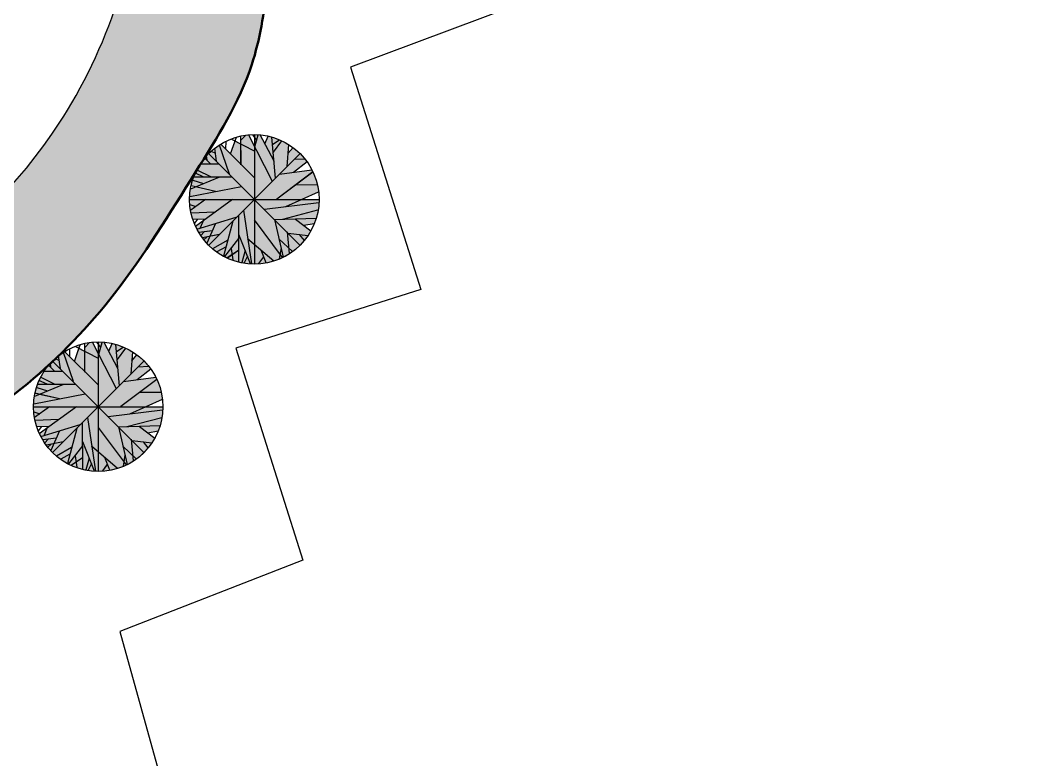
# Model space of a CAD drawing. Header units: inches. Extents: x 1352 to 5457, y 84 to 1168.
# Drawn here: x 2300.847 to 2303.482, y 184.612 to 186.539 of the extents above; entities that cross this region are included whole.
import ezdxf

# ---------------------------------------------------------------- set-up
doc = ezdxf.new("R2010")
doc.units = ezdxf.units.IN
doc.header["$MEASUREMENT"] = 0
doc.linetypes.add('ACAD_ISO10W100', pattern=[18, 12, -3, 0, -3])
for name, color, linetype, lineweight in [('boundary', 250, 'ACAD_ISO10W100', 50), ('CILL', 250, 'Continuous', 9), ('win', 250, 'Continuous', 30)]:
    doc.layers.add(name, color=color, linetype=linetype, lineweight=lineweight)

# ---------------------------------------------------------------- blocks, each defined once
blk = doc.blocks.new('Tree - deciduous plan')
for p, q in [((-22.0458, 42.0753), (-16.5881, 57.6486)), ((-12.5388, 54.9406), (-7.9613, 59.4546)), ((-12.3627, 32.1443), (-12.5388, 58.7776)), ((-5.3205, 59.6806), (16.5105, 16.7963)), ((2.426, 54.9406), (-1.4472, 59.9056)), ((0, 59.9996), (0, -60)), ((0.4894, 48.6208), (3.6584, 59.6806)), ((18.2711, 35.5298), (5.419, 59.6806)), ((9.8203, 51.5549), (12.8133, 58.5516)), ((19.6795, 19.5047), (16.3344, 57.6486)), ((-37.0107, 47.0408), (-35.25, 35.5298)), ((-32.6092, 50.4264), (-23.2782, 23.5674)), ((-31.2008, 51.1035), (-0.2149, 20.1818)), ((-26.4472, 46.5894), (-26.2712, 53.8116)), ((-21.1656, 55.8436), (-0.0388, 45.0094)), ((17.0387, 51.1035), (23.2006, 55.1666)), ((17.7429, 43.6552), (25.4894, 54.2636)), ((31.6513, 50.8778), (30.2429, 30.5643)), ((31.1232, 42.5267), (35.8767, 48.1693)), ((-45.8134, 38.2383), (-40.5318, 33.0471)), ((-43.8768, 36.4326), (-44.405, 40.2696)), ((42, 42), (-42, -42)), ((42, -42), (-42, 42)), ((-40.1797, 44.558), (-36.4825, 43.2038)), ((37.1091, 37.1098), (46.6161, 37.5612)), ((-49.8627, 32.8214), (-32.7853, 32.8214)), ((36.2288, 25.1474), (48.9049, 35.0784)), ((-32.2571, 20.6333), (-59.1937, 9.348)), ((-56.0247, 20.859), (-20.8134, 20.859)), ((-54.7923, 24.4702), (-47.75, 21.0847)), ((-53.2078, 27.4044), (-40.1797, 20.859)), ((54.3626, 25.3731), (20.9119, 0.3198)), ((23.3767, 23.3417), (53.3063, 27.4044)), ((-59.7219, 2.8025), (-12.0106, 12.0565)), ((-58.6656, 12.7336), (-35.9543, 7.5424)), ((-57.081, 17.9248), (-47.0458, 14.7649)), ((38.5175, 13.4107), (58.2359, 13.6364)), ((-54.6162, -24.7335), (-20.2853, 0.0941)), ((29.3626, -6.6771), (59.4682, 7.091)), ((-60, 0), (60, 0)), ((-59.7219, -4.8714), (-54.2641, -6.6771)), ((-45.2853, -0.1316), (-59.0177, -10.0627)), ((9.2922, -9.1598), (59.6443, -2.8401)), ((-58.4895, -12.3197), (-36.4825, -11.6426)), ((-57.081, -18.4138), (-45.2853, -17.9624)), ((-52.6797, -18.188), (-55.4966, -22.0251)), ((-53.2078, -27.442), (-16.7641, -16.6081)), ((-14.8275, -15.0282), (-14.6515, -57.6865)), ((-10.074, -10.0627), (-2.5036, -59.7178)), ((18.6232, -18.6394), (26.7218, -53.3981)), ((18.7992, -18.6394), (57.3556, -17.2853)), ((26.3697, -18.4138), (58.9401, -9.8369)), ((38.1654, -18.188), (52.426, -29.0219)), ((-47.2219, -19.3166), (-50.2148, -26.3135)), ((-35.9543, -22.4765), (-44.0529, -40.5329)), ((-19.9331, -20.2194), (-28.5599, -52.721)), ((-0.0388, -19.0909), (25.8415, -53.8495)), ((45.9119, -24.0564), (55.595, -22.2508)), ((-38.9472, -29.0219), (-51.4472, -30.6018)), ((-46.5177, -30.1504), (-49.5106, -33.536)), ((-32.4331, -32.4075), (-48.1021, -35.5674)), ((-43.7008, -34.6645), (-46.6937, -37.373)), ((-14.6515, -36.2445), (-27.6797, -52.9467)), ((-14.6515, -32.1818), (-3.912, -59.4922)), ((-6.2008, -36.2445), (17.919, -57.0094)), ((22.8485, -36.4702), (35.3485, -48.4326)), ((30.419, -30.1504), (32.3556, -50.0125)), ((31.4753, -31.279), (49.6091, -33.3103)), ((41.5105, -32.6332), (46.088, -38.0501)), ((-24.6867, -37.8244), (-38.7712, -45.7241)), ((-26.2712, -43.9185), (-34.7219, -48.6583)), ((-21.5177, -45.4984), (-19.9331, -56.1065)), ((5.9471, -46.6269), (10.5246, -58.5893)), ((24.7852, -44.8213), (23.0246, -54.978)), ((-14.6515, -47.3041), (-25.0388, -54.3009)), ((-8.4895, -47.5298), (-11.4825, -58.5893)), ((-6.3768, -52.721), (-9.3698, -58.815)), ((8.4119, -53.1724), (3.8344, -59.4922))]:
    blk.add_line(p, q)
blk.add_circle((0, 0), 60)

msp = doc.modelspace()

# ---------------------------------------------------------------- hatches: boundary and pattern name
at = {"layer": 'CILL'}
h = msp.add_hatch(color=256, dxfattribs=at)
h.set_gradient(color1=(91, 91, 91), color2=(156, 156, 156), one_color=1, tint=0.61)
edge = h.paths.add_edge_path()
edge.add_spline(control_points=[(2305.1939, 197.798), (2305.0877, 197.2439), (2304.9201, 196.3698), (2304.6913, 195.2202), (2304.3911, 194.4008), (2304.1198, 193.7345), (2303.8529, 193.3895), (2303.751, 193.2577)], knot_values=[0, 0, 0, 0, 1.693824, 2.671967, 3.506632, 4.312481, 4.810669, 4.810669, 4.810669, 4.810669], degree=3, periodic=0)
edge.add_spline(control_points=[(2303.751, 193.2577), (2303.4849, 192.9448), (2303.0354, 192.5778), (2302.504, 192.0948), (2302.1521, 191.7975), (2301.7762, 191.7069), (2301.44, 191.7608), (2301.1196, 191.6196), (2300.7335, 191.4758), (2300.5557, 191.1289), (2300.3285, 190.7889), (2300.4637, 190.258), (2300.7347, 189.4465), (2301.0435, 188.519), (2301.3283, 187.7359), (2301.4813, 187.2745), (2301.5303, 186.9489), (2301.4971, 186.6585), (2301.4564, 186.3838), (2301.2908, 186.1253), (2301.1148, 185.8346), (2300.8734, 185.5819), (2300.691, 185.4646), (2300.5963, 185.4109)], knot_values=[176.500273, 176.500273, 176.500273, 176.500273, 221.818396, 239.76272, 255.979104, 271.890042, 280.541749, 292.706956, 309.646053, 323.890257, 334.284199, 353.432754, 379.149869, 431.120027, 459.941118, 471.155389, 484.679205, 495.737285, 503.332224, 514.953976, 528.920487, 540.933976, 552.924704, 552.924704, 552.924704, 552.924704], degree=3, periodic=0)
edge.add_spline(control_points=[(2300.5963, 185.4109), (2300.4872, 185.3698), (2300.3296, 185.3103), (2300.0776, 185.0105), (2299.6443, 184.8756), (2299.2002, 184.7521), (2298.834, 184.7325), (2298.406, 184.835), (2297.915, 184.8871), (2297.5047, 185.1294), (2297.1299, 185.2356), (2296.8289, 185.5495), (2296.4977, 185.8846), (2295.6899, 186.5698), (2295.0444, 187.1749), (2294.5148, 187.6713)], knot_values=[0, 0, 0, 0, 0.34115, 0.492686, 1.155878, 1.62825, 1.889211, 2.242412, 2.945312, 3.340311, 3.658788, 4.092722, 4.607327, 5.083919, 7.262947, 7.262947, 7.262947, 7.262947], degree=3, periodic=0)
edge.add_line((2294.5148, 187.6713), (2294.5148, 188.2465))
edge.add_spline(control_points=[(2294.5148, 188.2465), (2295.3293, 187.6055), (2296.2794, 186.8579), (2297.1319, 185.6957), (2297.64, 185.4425), (2298.2627, 185.154), (2299, 185.2467), (2299.7936, 185.5007), (2300.5073, 185.7677), (2301.0347, 186.308), (2301.2187, 186.9324), (2301.0643, 187.6079), (2300.808, 188.3148), (2300.4204, 188.9945), (2300.2528, 189.8085), (2300.0527, 190.5003), (2300.0028, 191.1876), (2300.2421, 191.5911), (2300.4461, 191.9192), (2300.8111, 191.9942), (2301.1772, 192.0709), (2301.5248, 192.1984), (2301.9065, 192.3455), (2302.2498, 192.6158), (2302.6637, 193.0361), (2303.0422, 193.5134), (2303.3845, 193.9483), (2303.6249, 194.343), (2303.8709, 194.6171), (2304.0299, 194.9692), (2304.1196, 195.3217), (2304.2504, 196.2981), (2304.4134, 197.1258), (2304.5484, 197.8111)], knot_values=[0, 0, 0, 0, 3.09476, 3.609754, 4.261795, 4.763076, 5.646519, 6.377463, 7.294716, 7.882094, 8.583945, 9.136106, 9.930948, 10.842233, 11.458736, 12.402556, 13.038096, 13.415114, 13.802114, 14.130435, 14.476747, 14.938459, 15.234958, 15.699535, 16.231601, 17.0056, 17.524467, 17.890093, 18.390682, 18.61642, 19.041844, 19.476788, 21.571365, 21.571365, 21.571365, 21.571365], degree=3, periodic=0)
edge.add_line((2304.5484, 197.8111), (2304.8738, 199.4636))
edge.add_line((2304.8738, 199.4636), (2305.4931, 199.4636))
edge.add_line((2305.4931, 199.4636), (2305.1939, 197.798))
h = msp.add_hatch(color=256, dxfattribs=at)
h.set_gradient(color1=(132, 132, 132), color2=(59, 59, 59), one_color=1, tint=0.23, name='INVSPHERICAL')
edge = h.paths.add_edge_path()
edge.add_spline(control_points=[(2298.7748, 172.1481), (2299.1177, 172.054), (2299.7689, 171.8752), (2301.0604, 171.8436), (2302.3809, 171.1836), (2303.8261, 171.054), (2304.9865, 171.0686), (2306.1393, 170.925), (2307.4545, 170.6633), (2308.8174, 171.4361), (2309.8675, 172.5097), (2310.9474, 173.4661), (2311.7658, 174.2621), (2312.5039, 174.8446), (2313.1403, 175.2911), (2313.7643, 175.7411), (2314.3369, 175.9627), (2314.866, 176.1023), (2315.4498, 176.1633), (2316.0199, 176.0604), (2316.6668, 176.0142), (2317.2561, 175.9758), (2317.7973, 175.9988), (2318.4424, 176.1414), (2319.1368, 176.1867), (2319.9997, 176.5554), (2320.8363, 176.8143), (2321.7842, 177.2412), (2322.6136, 177.6853), (2323.4979, 178.1858), (2324.287, 178.7764), (2325.0636, 179.3782), (2325.8559, 179.8258), (2326.43, 180.3657), (2327.0613, 180.9121), (2327.5787, 181.5809), (2328.147, 182.3107), (2328.7281, 182.9731), (2329.4276, 183.4963), (2330.0711, 183.974), (2330.5236, 184.5723), (2330.9647, 185.1534), (2331.2016, 185.7514), (2331.4866, 186.3019), (2331.6688, 186.8227), (2331.8955, 187.2711), (2332.1622, 187.6114), (2332.4443, 187.7922), (2332.7047, 188.2002), (2333.0742, 188.1405), (2333.3375, 188.098)], knot_values=[0, 0, 0, 0, 1.063776, 2.020416, 3.830933, 5.377, 6.327777, 7.305886, 8.885266, 10.164537, 11.780417, 13.417536, 14.483073, 15.204084, 16.233958, 16.819058, 17.502334, 18.059629, 18.459397, 19.251459, 19.78235, 20.406361, 21.023284, 21.397395, 22.387487, 23.084069, 24.193255, 25.015781, 26.196553, 27.016503, 28.060248, 29.148736, 29.962946, 30.775486, 31.503139, 32.464353, 33.29957, 34.284247, 35.090844, 35.917442, 36.671443, 37.329314, 38.09718, 38.587242, 39.187997, 39.748607, 40.089757, 40.467556, 40.749297, 41.449273, 41.449273, 41.449273, 41.449273], degree=3, periodic=0)
edge.add_line((2333.3375, 188.098), (2333.3375, 190.9616))
edge.add_spline(control_points=[(2333.3375, 190.9616), (2333.1781, 190.9433), (2331.5717, 189.7334), (2331.1283, 189.1545), (2330.7182, 188.6671), (2330.3092, 188.151), (2329.7953, 187.5451), (2329.3013, 187.1068), (2329.0021, 186.8094), (2328.9222, 186.7306)], knot_values=[0, 0, 0, 0, 59.842, 81.806025, 101.890118, 126.530118, 155.614172, 188.511879, 200.488851, 200.488851, 200.488851, 200.488851], degree=3, periodic=0)
edge.add_line((2328.9222, 186.7306), (2328.5092, 186.4122))
edge.add_line((2328.5092, 186.4122), (2328.9115, 185.6584))
edge.add_spline(control_points=[(2328.9115, 185.6584), (2328.777, 185.5436), (2328.5515, 185.3512), (2328.1113, 185.0345), (2327.7576, 184.655), (2327.3374, 184.1889), (2326.991, 183.7718), (2326.7126, 183.3097), (2326.4866, 182.9203), (2326.204, 182.5059), (2325.864, 182.0928), (2325.478, 181.7216), (2325.1634, 181.3587), (2324.8381, 181.0647), (2324.5395, 180.8425), (2324.2896, 180.6144), (2324.0622, 180.392), (2323.8015, 180.1868), (2323.3611, 179.8597), (2322.6405, 179.4429), (2321.708, 178.9692), (2320.7498, 178.5451), (2319.9425, 178.0992), (2319.2508, 177.9419), (2318.7821, 177.82), (2318.3973, 177.9189), (2318.106, 177.9972), (2317.9141, 178.0549), (2317.8931, 178.0612)], knot_values=[0, 0, 0, 0, 0.530206, 0.889252, 1.623992, 2.077042, 2.774824, 3.244516, 3.693448, 4.125357, 4.747995, 5.294375, 5.730304, 6.187368, 6.606596, 6.845691, 7.201962, 7.560023, 7.839667, 8.847639, 10.050698, 10.975631, 11.996193, 12.789851, 13.108436, 13.42118, 13.955997, 14.021954, 14.021954, 14.021954, 14.021954], degree=3, periodic=0)
edge.add_line((2317.8931, 178.0612), (2316.561, 177.7275))
edge.add_line((2316.561, 177.7275), (2314.4955, 177.1737))
edge.add_line((2314.4955, 177.1737), (2313.4244, 176.9198))
edge.add_line((2313.4244, 176.9198), (2312.8707, 176.7112))
edge.add_line((2312.8707, 176.7112), (2311.7634, 176.2396))
edge.add_spline(control_points=[(2311.7634, 176.2396), (2311.5879, 176.037), (2311.1304, 175.5086), (2310.6202, 175.0303), (2310.3057, 174.7355)], knot_values=[0, 0, 0, 0, 0.803708, 2.095741, 2.095741, 2.095741, 2.095741], degree=3, periodic=0)
edge.add_spline(control_points=[(2310.3057, 174.7355), (2310.1998, 174.6016), (2309.8454, 174.3437), (2309.5532, 173.9496), (2309.2961, 173.6667), (2309.089, 173.5173), (2308.8128, 173.5081), (2308.4916, 173.5822), (2308.1321, 173.582), (2307.998, 173.768), (2307.9475, 173.8381)], knot_values=[0, 0, 0, 0, 0.524837, 1.215773, 1.495582, 1.668734, 1.966117, 2.275986, 2.687194, 2.935724, 2.935724, 2.935724, 2.935724], degree=3, periodic=0)
edge.add_spline(control_points=[(2307.9475, 173.8381), (2307.5211, 174.0532), (2306.5062, 174.5651), (2305.2877, 175.4094), (2304.5633, 176.0913), (2304.3188, 176.3213)], knot_values=[0, 0, 0, 0, 1.432485, 3.409316, 4.415924, 4.415924, 4.415924, 4.415924], degree=3, periodic=0)
edge.add_line((2304.3188, 176.3213), (2303.8151, 175.1799))
edge.add_spline(control_points=[(2303.8151, 175.1799), (2303.8541, 175.1627), (2304.2867, 174.9715), (2305.1227, 174.4528), (2306.1739, 173.453), (2307.0365, 173.0632), (2308.1976, 172.4911), (2306.4415, 172.4417), (2305.6974, 172.5004), (2304.3521, 172.4328), (2303.1866, 172.7154), (2302.2479, 172.9372), (2301.8999, 173.0194)], knot_values=[0, 0, 0, 0, 0.127994, 1.418325, 2.965604, 4.244088, 4.750853, 5.796578, 7.102422, 7.83474, 9.653898, 10.725492, 10.725492, 10.725492, 10.725492], degree=3, periodic=0)
edge.add_line((2301.8999, 173.0194), (2301.799, 172.4861))
edge.add_line((2301.799, 172.4861), (2300.9482, 172.6375))
edge.add_line((2300.9482, 172.6375), (2301.173, 173.6707))
edge.add_line((2301.173, 173.6707), (2300.9513, 173.715))
edge.add_line((2300.9513, 173.715), (2300.3839, 173.901))
edge.add_line((2300.3839, 173.901), (2299.6124, 174.282))
edge.add_line((2299.6124, 174.282), (2299.4188, 174.4036))
edge.add_line((2299.4188, 174.4036), (2298.7748, 172.1481))
h.paths.add_polyline_path([(2312.5882, 175.6714), (2314.6443, 176.4141), (2314.5125, 176.7791), (2312.4564, 176.0364)], flags=24)
h.paths.add_polyline_path([(2329.1975, 186.2058), (2329.8738, 186.8303), (2329.6194, 187.1058), (2328.9431, 186.4813)], flags=24)
h.paths.add_polyline_path([(2328.4563, 183.7655), (2330.6331, 185.7756), (2330.3698, 186.0607), (2328.193, 184.0506)], flags=24)
h.paths.add_polyline_path([(2304.66, 175.1691), (2307.8277, 173.0412), (2308.0441, 173.3633), (2304.8764, 175.4912)], flags=24)
h = msp.add_hatch(color=256, dxfattribs=at)
h.set_gradient(color1=(0, 204, 51), color2=(46, 255, 98), one_color=1, tint=0.59, name='INVSPHERICAL')
h.paths.add_polyline_path([(2301.5945, 186.171, 0.013628), (2301.5889, 186.1783), (2301.5617, 186.177), (2301.523, 186.1383), (2301.559, 186.1431)])
h.paths.add_polyline_path([(2301.6075, 186.1497), (2301.523, 186.1383), (2301.4574, 186.0726), (2301.581, 186.0726), (2301.6249, 186.0927, 0.08904)])
h.paths.add_polyline_path([(2301.5464, 186.216, 0.070169), (2301.5033, 186.235), (2301.5127, 186.1279), (2301.5617, 186.177), (2301.5889, 186.1783, 0.063606), (2301.5582, 186.208), (2301.5447, 186.1921)])
h.paths.add_polyline_path([(2301.5088, 186.1725), (2301.4725, 186.2407, 0.02244), (2301.4574, 186.2414), (2301.4574, 186.0726), (2301.5127, 186.1279)])
h.paths.add_polyline_path([(2301.5033, 186.235, 0.014988), (2301.4935, 186.2375), (2301.4849, 186.2174), (2301.5088, 186.1725)], flags=17)
h.paths.add_polyline_path([(2301.4423, 186.2407, 0.01083), (2301.435, 186.2399), (2301.4222, 186.2272), (2301.4222, 186.2172), (2301.4574, 186.1992), (2301.4574, 186.2111)])
h.paths.add_polyline_path([(2301.4222, 186.2172), (2301.4072, 186.2249), (2301.3953, 186.1907), (2301.4226, 186.1635)])
h.paths.add_polyline_path([(2301.4574, 186.1992), (2301.4222, 186.2172), (2301.4226, 186.1635), (2301.3694, 186.2166, 0.029164), (2301.3532, 186.2054), (2301.3549, 186.1941), (2301.3444, 186.198, 0.090602), (2301.3073, 186.1499), (2301.3444, 186.1313), (2301.3987, 186.1313), (2301.4574, 186.0726)])
h.paths.add_polyline_path([(2301.3987, 186.1313), (2301.3444, 186.1313), (2301.3073, 186.1499, 0.065557), (2301.2925, 186.1084), (2301.3061, 186.1053), (2301.2907, 186.0988, 0.03899), (2301.2886, 186.0726), (2301.4574, 186.0726)])
h.paths.add_polyline_path([(2301.3999, 186.0726), (2301.2886, 186.0726, 0.020209), (2301.2892, 186.059), (2301.3046, 186.0539), (2301.291, 186.0441, 0.035514), (2301.2968, 186.0208), (2301.3301, 186.0221)], flags=16)
h.paths.add_polyline_path([(2301.4574, 186.0726), (2301.3999, 186.0726), (2301.3036, 186.003, 0.027559), (2301.3122, 185.9865), (2301.348, 185.991), (2301.3415, 185.9765), (2301.3662, 185.9815)], flags=17)
h.paths.add_polyline_path([(2301.4574, 186.0726), (2301.429, 186.0443), (2301.4403, 185.9704), (2301.4574, 185.9557)])
h.paths.add_polyline_path([(2301.4574, 185.9557), (2301.4403, 185.9704), (2301.429, 186.0443), (2301.3662, 185.9815), (2301.3415, 185.9765), (2301.3333, 185.9582, 0.030609), (2301.3482, 185.944), (2301.3882, 185.9664), (2301.377, 185.9242, 0.124716), (2301.4574, 185.9039)], flags=17)
h.paths.add_polyline_path([(2301.4574, 186.0188), (2301.4574, 185.9039, 0.158969), (2301.5569, 185.9363), (2301.5214, 185.9703), (2301.527, 185.9461), (2301.5241, 185.9292)], flags=17)
h.paths.add_polyline_path([(2301.5097, 186.0203), (2301.4574, 186.0726), (2301.4574, 186.0188), (2301.5241, 185.9292), (2301.527, 185.9461)])
h.paths.add_polyline_path([(2301.6261, 186.0726), (2301.581, 186.0726), (2301.5403, 186.054), (2301.4832, 186.0468), (2301.5098, 186.0202), (2301.619, 186.024, 0.073172)])
h.paths.add_polyline_path([(2301.5864, 186.005), (2301.6141, 186.0101, 0.021827), (2301.619, 186.024), (2301.5098, 186.0202), (2301.543, 185.987), (2301.547, 185.9458), (2301.5569, 185.9363, 0.109035), (2301.605, 185.9909)])
h.paths.add_polyline_path([(2301.4574, 185.9039, 0.158969), (2301.5569, 185.9363), (2301.547, 185.9458), (2301.543, 185.987), (2301.5097, 186.0203), (2301.527, 185.9461), (2301.5241, 185.9292), (2301.4574, 186.0188)])
h.paths.add_polyline_path([(2301.429, 186.0443), (2301.4574, 186.0726), (2301.3999, 186.0726), (2301.3036, 186.003, 0.294446), (2301.4574, 185.9039), (2301.4574, 185.9557), (2301.4403, 185.9704)])
h.paths.add_polyline_path([(2301.3999, 186.0726), (2301.2886, 186.0726, 0.078145), (2301.2968, 186.0208), (2301.3301, 186.0221)])
h = msp.add_hatch(color=256, dxfattribs=at)
h.set_gradient(color1=(0, 204, 51), color2=(46, 255, 98), one_color=1, tint=0.59, name='INVSPHERICAL')
h.paths.add_polyline_path([(2301.4574, 186.0726), (2301.3999, 186.0726), (2301.3036, 186.003, 0.027559), (2301.3122, 185.9865), (2301.348, 185.991), (2301.3415, 185.9765), (2301.3662, 185.9815)])
h.paths.add_polyline_path([(2301.3999, 186.0726), (2301.2886, 186.0726, 0.020209), (2301.2892, 186.059), (2301.3046, 186.0539), (2301.291, 186.0441, 0.035514), (2301.2968, 186.0208), (2301.3301, 186.0221)])
h = msp.add_hatch(color=256, dxfattribs=at)
h.set_gradient(color1=(0, 204, 51), color2=(46, 255, 98), one_color=1, tint=0.59, name='INVSPHERICAL')
h.paths.add_polyline_path([(2301.581, 186.0726), (2301.4574, 186.0726), (2301.4832, 186.0468), (2301.5403, 186.054)])
h.paths.add_polyline_path([(2301.4574, 186.0188), (2301.4574, 185.9039, 0.158969), (2301.5569, 185.9363), (2301.5214, 185.9703), (2301.527, 185.9461), (2301.5241, 185.9292)], flags=17)
h.paths.add_polyline_path([(2301.543, 185.987), (2301.5097, 186.0203), (2301.527, 185.9461), (2301.5241, 185.9292), (2301.4574, 186.0188), (2301.4574, 185.9039, 0.158969), (2301.5569, 185.9363), (2301.547, 185.9458)])
h = msp.add_hatch(color=256, dxfattribs=at)
h.set_gradient(color1=(0, 204, 51), color2=(46, 255, 98), one_color=1, tint=0.59, name='INVSPHERICAL')
h.paths.add_polyline_path([(2301.429, 186.0443), (2301.3662, 185.9815), (2301.3415, 185.9765), (2301.3333, 185.9582, 0.030609), (2301.3482, 185.944), (2301.3882, 185.9664), (2301.377, 185.9242, 0.124716), (2301.4574, 185.9039), (2301.4574, 185.9557), (2301.4403, 185.9704)])
h = msp.add_hatch(color=256, dxfattribs=at)
h.set_gradient(color1=(0, 204, 51), color2=(46, 255, 98), one_color=1, tint=0.59, name='INVSPHERICAL')
h.paths.add_polyline_path([(2301.4574, 186.0188), (2301.4574, 185.9039, 0.158969), (2301.5569, 185.9363), (2301.547, 185.9458), (2301.543, 185.987), (2301.5097, 186.0203), (2301.527, 185.9461), (2301.5241, 185.9292)])
h = msp.add_hatch(color=256, dxfattribs=at)
h.set_gradient(color1=(0, 204, 51), color2=(46, 255, 98), one_color=1, tint=0.59, name='INVSPHERICAL')
h.paths.add_polyline_path([(2301.1875, 185.6306, 0.013628), (2301.182, 185.6379), (2301.1548, 185.6367), (2301.116, 185.5979), (2301.152, 185.6028)])
h.paths.add_polyline_path([(2301.2005, 185.6094), (2301.116, 185.5979), (2301.0504, 185.5323), (2301.174, 185.5323), (2301.2179, 185.5524, 0.08904)])
h.paths.add_polyline_path([(2301.1394, 185.6756, 0.070169), (2301.0963, 185.6947), (2301.1057, 185.5876), (2301.1548, 185.6367), (2301.182, 185.6379, 0.063606), (2301.1512, 185.6676), (2301.1378, 185.6517)])
h.paths.add_polyline_path([(2301.1018, 185.6322), (2301.0655, 185.7004, 0.02244), (2301.0504, 185.701), (2301.0504, 185.5323), (2301.1057, 185.5876)])
h.paths.add_polyline_path([(2301.0963, 185.6947, 0.014988), (2301.0865, 185.6971), (2301.0779, 185.6771), (2301.1018, 185.6322)], flags=17)
h.paths.add_polyline_path([(2301.0353, 185.7004, 0.01083), (2301.028, 185.6996), (2301.0152, 185.6869), (2301.0153, 185.6768), (2301.0504, 185.6588), (2301.0504, 185.6707)])
h.paths.add_polyline_path([(2301.0153, 185.6768), (2301.0003, 185.6845), (2300.9883, 185.6504), (2301.0156, 185.6231)])
h.paths.add_polyline_path([(2301.0504, 185.6588), (2301.0153, 185.6768), (2301.0156, 185.6231), (2300.9624, 185.6763, 0.029164), (2300.9462, 185.6651), (2300.948, 185.6537), (2300.9374, 185.6576, 0.090602), (2300.9004, 185.6095), (2300.9374, 185.591), (2300.9917, 185.591), (2301.0504, 185.5323)])
h.paths.add_polyline_path([(2300.9917, 185.591), (2300.9374, 185.591), (2300.9004, 185.6095, 0.065557), (2300.8855, 185.5681), (2300.8991, 185.565), (2300.8837, 185.5585, 0.03899), (2300.8816, 185.5323), (2301.0504, 185.5323)])
h.paths.add_polyline_path([(2300.993, 185.5323), (2300.8816, 185.5323, 0.020209), (2300.8822, 185.5187), (2300.8976, 185.5136), (2300.8841, 185.5037, 0.035514), (2300.8898, 185.4805), (2300.9231, 185.4818)], flags=16)
h.paths.add_polyline_path([(2301.0504, 185.5323), (2300.993, 185.5323), (2300.8967, 185.4626, 0.027559), (2300.9053, 185.4462), (2300.941, 185.4507), (2300.9345, 185.4362), (2300.9593, 185.4412)], flags=17)
h.paths.add_polyline_path([(2301.0504, 185.5323), (2301.0221, 185.504), (2301.0333, 185.43), (2301.0504, 185.4153)])
h.paths.add_polyline_path([(2301.0504, 185.4153), (2301.0333, 185.43), (2301.0221, 185.504), (2300.9593, 185.4412), (2300.9345, 185.4362), (2300.9263, 185.4179, 0.030609), (2300.9412, 185.4036), (2300.9812, 185.4261), (2300.97, 185.3839, 0.124716), (2301.0504, 185.3635)], flags=17)
h.paths.add_polyline_path([(2301.0504, 185.4784), (2301.0504, 185.3635, 0.158969), (2301.1499, 185.396), (2301.1144, 185.43), (2301.12, 185.4058), (2301.1171, 185.3889)], flags=17)
h.paths.add_polyline_path([(2301.1028, 185.4799), (2301.0504, 185.5323), (2301.0504, 185.4784), (2301.1171, 185.3889), (2301.12, 185.4058)])
h.paths.add_polyline_path([(2301.2191, 185.5323), (2301.174, 185.5323), (2301.1333, 185.5136), (2301.0762, 185.5065), (2301.1028, 185.4798), (2301.212, 185.4837, 0.073172)])
h.paths.add_polyline_path([(2301.1795, 185.4646), (2301.2071, 185.4698, 0.021827), (2301.212, 185.4837), (2301.1028, 185.4798), (2301.136, 185.4467), (2301.14, 185.4054), (2301.1499, 185.396, 0.109035), (2301.198, 185.4505)])
h.paths.add_polyline_path([(2301.0504, 185.3635, 0.158969), (2301.1499, 185.396), (2301.14, 185.4054), (2301.136, 185.4467), (2301.1028, 185.4799), (2301.12, 185.4058), (2301.1171, 185.3889), (2301.0504, 185.4784)])
h.paths.add_polyline_path([(2301.0221, 185.504), (2301.0504, 185.5323), (2300.993, 185.5323), (2300.8967, 185.4626, 0.294446), (2301.0504, 185.3635), (2301.0504, 185.4153), (2301.0333, 185.43)])
h.paths.add_polyline_path([(2300.993, 185.5323), (2300.8816, 185.5323, 0.078145), (2300.8898, 185.4805), (2300.9231, 185.4818)])
h = msp.add_hatch(color=256, dxfattribs=at)
h.set_gradient(color1=(0, 204, 51), color2=(46, 255, 98), one_color=1, tint=0.59, name='INVSPHERICAL')
h.paths.add_polyline_path([(2301.0504, 185.5323), (2300.993, 185.5323), (2300.8967, 185.4626, 0.027559), (2300.9053, 185.4462), (2300.941, 185.4507), (2300.9345, 185.4362), (2300.9593, 185.4412)])
h.paths.add_polyline_path([(2300.993, 185.5323), (2300.8816, 185.5323, 0.020209), (2300.8822, 185.5187), (2300.8976, 185.5136), (2300.8841, 185.5037, 0.035514), (2300.8898, 185.4805), (2300.9231, 185.4818)])
h = msp.add_hatch(color=256, dxfattribs=at)
h.set_gradient(color1=(0, 204, 51), color2=(46, 255, 98), one_color=1, tint=0.59, name='INVSPHERICAL')
h.paths.add_polyline_path([(2301.174, 185.5323), (2301.0504, 185.5323), (2301.0762, 185.5065), (2301.1333, 185.5136)])
h.paths.add_polyline_path([(2301.0504, 185.4784), (2301.0504, 185.3635, 0.158969), (2301.1499, 185.396), (2301.1144, 185.43), (2301.12, 185.4058), (2301.1171, 185.3889)], flags=17)
h.paths.add_polyline_path([(2301.136, 185.4467), (2301.1028, 185.4799), (2301.12, 185.4058), (2301.1171, 185.3889), (2301.0504, 185.4784), (2301.0504, 185.3635, 0.158969), (2301.1499, 185.396), (2301.14, 185.4054)])
h = msp.add_hatch(color=256, dxfattribs=at)
h.set_gradient(color1=(0, 204, 51), color2=(46, 255, 98), one_color=1, tint=0.59, name='INVSPHERICAL')
h.paths.add_polyline_path([(2301.0221, 185.504), (2300.9593, 185.4412), (2300.9345, 185.4362), (2300.9263, 185.4179, 0.030609), (2300.9412, 185.4036), (2300.9812, 185.4261), (2300.97, 185.3839, 0.124716), (2301.0504, 185.3635), (2301.0504, 185.4153), (2301.0333, 185.43)])
h = msp.add_hatch(color=256, dxfattribs=at)
h.set_gradient(color1=(0, 204, 51), color2=(46, 255, 98), one_color=1, tint=0.59, name='INVSPHERICAL')
h.paths.add_polyline_path([(2301.0504, 185.4784), (2301.0504, 185.3635, 0.158969), (2301.1499, 185.396), (2301.14, 185.4054), (2301.136, 185.4467), (2301.1028, 185.4799), (2301.12, 185.4058), (2301.1171, 185.3889)])

# ---------------------------------------------------------------- linework, layer by layer
for p, q in [((2301.3954, 186.191), (2301.4107, 186.2348)), ((2301.4221, 186.2271), (2301.435, 186.2398)), ((2301.4226, 186.163), (2301.4221, 186.2379)), ((2301.4424, 186.2405), (2301.5038, 186.1199)), ((2301.4642, 186.2271), (2301.4533, 186.2411)), ((2301.4574, 186.2414), (2301.4574, 185.9039)), ((2301.4587, 186.2094), (2301.4676, 186.2405)), ((2301.5087, 186.1726), (2301.4726, 186.2405)), ((2301.485, 186.2176), (2301.4934, 186.2373)), ((2301.5127, 186.1275), (2301.5033, 186.2348)), ((2301.3533, 186.2049), (2301.3582, 186.1726)), ((2301.3656, 186.2145), (2301.3919, 186.1389)), ((2301.3696, 186.2164), (2301.4568, 186.1294)), ((2301.383, 186.2037), (2301.3835, 186.224)), ((2301.3978, 186.2297), (2301.4573, 186.1992)), ((2301.5053, 186.2164), (2301.5226, 186.2278)), ((2301.5073, 186.1954), (2301.529, 186.2252)), ((2301.5464, 186.2157), (2301.5424, 186.1586)), ((2301.5449, 186.1922), (2301.5583, 186.2081)), ((2301.3285, 186.1802), (2301.3434, 186.1656)), ((2301.334, 186.1751), (2301.3325, 186.1859)), ((2301.5755, 186.1908), (2301.3392, 185.9545)), ((2301.5755, 185.9545), (2301.3392, 186.1908)), ((2301.3444, 186.1979), (2301.3548, 186.1941)), ((2301.5617, 186.177), (2301.5885, 186.1783)), ((2301.3171, 186.1649), (2301.3652, 186.1649)), ((2301.5593, 186.1434), (2301.5949, 186.1713)), ((2301.3666, 186.1307), (2301.2909, 186.0989)), ((2301.2998, 186.1313), (2301.3988, 186.1313)), ((2301.3033, 186.1415), (2301.3231, 186.1319)), ((2301.3077, 186.1497), (2301.3444, 186.1313)), ((2301.6103, 186.144), (2301.5162, 186.0735)), ((2301.5231, 186.1383), (2301.6073, 186.1497)), ((2301.2894, 186.0805), (2301.4236, 186.1065)), ((2301.2924, 186.1084), (2301.3562, 186.0938)), ((2301.2968, 186.123), (2301.325, 186.1142)), ((2301.5657, 186.1103), (2301.6211, 186.111)), ((2301.2886, 186.0726), (2301.6261, 186.0726)), ((2301.3038, 186.0031), (2301.4003, 186.0729)), ((2301.5399, 186.0538), (2301.6246, 186.0926)), ((2301.2894, 186.0589), (2301.3047, 186.0538)), ((2301.33, 186.0723), (2301.2914, 186.0443)), ((2301.4835, 186.0469), (2301.6251, 186.0646)), ((2301.2929, 186.038), (2301.3548, 186.0399)), ((2301.2968, 186.0208), (2301.33, 186.0221)), ((2301.3092, 186.0215), (2301.3013, 186.0107)), ((2301.3077, 185.9954), (2301.4102, 186.0259)), ((2301.4157, 186.0304), (2301.4162, 185.9104)), ((2301.429, 186.0443), (2301.4503, 185.9047)), ((2301.5097, 186.0202), (2301.5325, 185.9224)), ((2301.5102, 186.0202), (2301.6187, 186.024)), ((2301.5315, 186.0208), (2301.6231, 186.045)), ((2301.5647, 186.0215), (2301.6048, 185.991)), ((2301.3245, 186.0183), (2301.3161, 185.9986)), ((2301.3562, 186.0094), (2301.3335, 185.9586)), ((2301.4013, 186.0158), (2301.377, 185.9244)), ((2301.4573, 186.0189), (2301.53, 185.9212)), ((2301.5865, 186.005), (2301.6137, 186.01)), ((2301.3478, 185.991), (2301.3127, 185.9866)), ((2301.3265, 185.9878), (2301.3181, 185.9783)), ((2301.3661, 185.9815), (2301.3221, 185.9726)), ((2301.3345, 185.9751), (2301.326, 185.9675)), ((2301.4162, 185.9707), (2301.3795, 185.9237)), ((2301.4162, 185.9821), (2301.4464, 185.9053)), ((2301.4399, 185.9707), (2301.5078, 185.9123)), ((2301.5216, 185.9701), (2301.5568, 185.9364)), ((2301.5429, 185.9878), (2301.5484, 185.932)), ((2301.5459, 185.9847), (2301.5969, 185.9789)), ((2301.5741, 185.9808), (2301.587, 185.9656)), ((2301.3879, 185.9662), (2301.3483, 185.944)), ((2301.3835, 185.9491), (2301.3597, 185.9358)), ((2301.3968, 185.9447), (2301.4013, 185.9148)), ((2301.4741, 185.9415), (2301.487, 185.9078)), ((2301.5271, 185.9466), (2301.5221, 185.918)), ((2301.4162, 185.9396), (2301.3869, 185.9199)), ((2301.4335, 185.939), (2301.4251, 185.9078)), ((2301.4394, 185.9244), (2301.431, 185.9072)), ((2301.481, 185.9231), (2301.4681, 185.9053)), ((2300.976, 185.6633), (2300.9765, 185.6836)), ((2300.9884, 185.6506), (2301.0037, 185.6944)), ((2300.9909, 185.6893), (2301.0503, 185.6589)), ((2301.0151, 185.6868), (2301.028, 185.6995)), ((2301.0156, 185.6227), (2301.0151, 185.6976)), ((2301.0354, 185.7001), (2301.0968, 185.5795)), ((2301.0572, 185.6868), (2301.0463, 185.7008)), ((2301.0504, 185.701), (2301.0504, 185.3635)), ((2301.0518, 185.669), (2301.0607, 185.7001)), ((2301.1018, 185.6322), (2301.0656, 185.7001)), ((2301.078, 185.6773), (2301.0864, 185.697)), ((2301.1057, 185.5871), (2301.0963, 185.6944)), ((2301.0983, 185.676), (2301.1156, 185.6874)), ((2301.1003, 185.6551), (2301.1221, 185.6849)), ((2300.9374, 185.6576), (2300.9478, 185.6538)), ((2300.9463, 185.6646), (2300.9513, 185.6322)), ((2300.9587, 185.6741), (2300.9849, 185.5986)), ((2300.9626, 185.676), (2301.0498, 185.589)), ((2301.1394, 185.6754), (2301.1354, 185.6182)), ((2301.1379, 185.6519), (2301.1513, 185.6678)), ((2300.9102, 185.6246), (2300.9582, 185.6246)), ((2300.9215, 185.6398), (2300.9364, 185.6252)), ((2300.927, 185.6348), (2300.9255, 185.6455)), ((2301.1685, 185.6504), (2300.9323, 185.4142)), ((2301.1685, 185.4142), (2300.9323, 185.6504)), ((2301.1523, 185.603), (2301.1879, 185.6309)), ((2301.1548, 185.6367), (2301.1815, 185.6379)), ((2300.8963, 185.6011), (2300.9161, 185.5916)), ((2300.9007, 185.6094), (2300.9374, 185.591)), ((2301.2033, 185.6036), (2301.1092, 185.5332)), ((2301.1161, 185.5979), (2301.2003, 185.6094)), ((2300.9597, 185.5903), (2300.8839, 185.5586)), ((2300.8899, 185.5827), (2300.9181, 185.5738)), ((2300.8928, 185.591), (2300.9919, 185.591)), ((2300.8824, 185.5402), (2301.0166, 185.5662)), ((2300.8854, 185.5681), (2300.9493, 185.5535)), ((2301.133, 185.5135), (2301.2176, 185.5522)), ((2301.1587, 185.57), (2301.2142, 185.5706)), ((2300.8816, 185.5323), (2301.2191, 185.5323)), ((2300.923, 185.5319), (2300.8844, 185.504)), ((2300.8968, 185.4627), (2300.9933, 185.5326)), ((2301.0765, 185.5065), (2301.2181, 185.5243)), ((2300.8824, 185.5186), (2300.8978, 185.5135)), ((2300.8859, 185.4976), (2300.9478, 185.4995)), ((2301.0221, 185.504), (2301.0434, 185.3643)), ((2301.1246, 185.4805), (2301.2162, 185.5046)), ((2300.8899, 185.4805), (2300.923, 185.4818)), ((2300.9022, 185.4811), (2300.8943, 185.4703)), ((2300.9007, 185.4551), (2301.0032, 185.4856)), ((2300.9176, 185.478), (2300.9092, 185.4583)), ((2300.9493, 185.4691), (2300.9265, 185.4183)), ((2300.9943, 185.4754), (2300.9701, 185.384)), ((2301.0087, 185.49), (2301.0092, 185.37)), ((2301.0503, 185.4786), (2301.1231, 185.3808)), ((2301.1028, 185.4799), (2301.1255, 185.3821)), ((2301.1033, 185.4799), (2301.2117, 185.4837)), ((2301.1577, 185.4811), (2301.1978, 185.4507)), ((2301.1795, 185.4646), (2301.2068, 185.4697)), ((2300.9409, 185.4507), (2300.9057, 185.4462)), ((2300.9196, 185.4475), (2300.9111, 185.438)), ((2300.9592, 185.4411), (2300.9151, 185.4323)), ((2301.0092, 185.4418), (2301.0394, 185.365)), ((2301.1359, 185.4475), (2301.1414, 185.3916)), ((2301.1389, 185.4443), (2301.1899, 185.4386)), ((2301.1671, 185.4405), (2301.18, 185.4253)), ((2300.9275, 185.4348), (2300.9191, 185.4272)), ((2300.981, 185.4259), (2300.9413, 185.4037)), ((2301.0092, 185.4303), (2300.9725, 185.3834)), ((2301.033, 185.4303), (2301.1008, 185.3719)), ((2301.1147, 185.4297), (2301.1498, 185.3961)), ((2300.9765, 185.4088), (2300.9527, 185.3954)), ((2301.0092, 185.3992), (2300.98, 185.3796)), ((2300.9899, 185.4043), (2300.9943, 185.3745)), ((2301.0265, 185.3986), (2301.0181, 185.3675)), ((2301.0671, 185.4011), (2301.08, 185.3675)), ((2301.1201, 185.4062), (2301.1151, 185.3777)), ((2301.0325, 185.384), (2301.024, 185.3669)), ((2301.0741, 185.3827), (2301.0612, 185.365))]:
    msp.add_line(p, q)
for centre in [(2301.4574, 186.0726), (2301.0504, 185.5323)]:
    msp.add_circle(centre, 0.1687)
at = {"layer": 'boundary'}
msp.add_open_spline([(2303.751, 193.2577), (2303.4849, 192.9448), (2303.0354, 192.5778), (2302.504, 192.0948), (2302.1521, 191.7975), (2301.7762, 191.7069), (2301.44, 191.7608), (2301.1196, 191.6196), (2300.7335, 191.4758), (2300.5557, 191.1289), (2300.3285, 190.7889), (2300.4637, 190.258), (2300.7347, 189.4465), (2301.0435, 188.519), (2301.3283, 187.7359), (2301.4813, 187.2745), (2301.5303, 186.9489), (2301.4971, 186.6585), (2301.4564, 186.3838), (2301.2908, 186.1253), (2301.1148, 185.8346), (2300.8734, 185.5819), (2300.691, 185.4646), (2300.5963, 185.4109)], degree=3, knots=[176.500273, 176.500273, 176.500273, 176.500273, 221.818396, 239.76272, 255.979104, 271.890042, 280.541749, 292.706956, 309.646053, 323.890257, 334.284199, 353.432754, 379.149869, 431.120027, 459.941118, 471.155389, 484.679205, 495.737285, 503.332224, 514.953976, 528.920487, 540.933976, 552.924704, 552.924704, 552.924704, 552.924704], dxfattribs=at)
msp.add_open_spline([(2303.751, 193.2577), (2303.4849, 192.9448), (2303.0354, 192.5778), (2302.504, 192.0948), (2302.1521, 191.7975), (2301.7762, 191.7069), (2301.44, 191.7608), (2301.1196, 191.6196), (2300.7335, 191.4758), (2300.5557, 191.1289), (2300.3285, 190.7889), (2300.4637, 190.258), (2300.7347, 189.4465), (2301.0435, 188.519), (2301.3283, 187.7359), (2301.4813, 187.2745), (2301.5303, 186.9489), (2301.4971, 186.6585), (2301.4564, 186.3838), (2301.2908, 186.1253), (2301.1148, 185.8346), (2300.8734, 185.5819), (2300.691, 185.4646), (2300.5963, 185.4109)], degree=3, knots=[176.500273, 176.500273, 176.500273, 176.500273, 221.818396, 239.76272, 255.979104, 271.890042, 280.541749, 292.706956, 309.646053, 323.890257, 334.284199, 353.432754, 379.149869, 431.120027, 459.941118, 471.155389, 484.679205, 495.737285, 503.332224, 514.953976, 528.920487, 540.933976, 552.924704, 552.924704, 552.924704, 552.924704], dxfattribs=at)
at = {"layer": 'win'}
for p, q in [((2302.1384, 186.5781), (2301.7083, 186.4175)), ((2301.7083, 186.4175), (2301.8916, 185.8378)), ((2301.8916, 185.8378), (2301.4091, 185.6853)), ((2301.4091, 185.6853), (2301.5838, 185.1324)), ((2301.5838, 185.1324), (2301.1071, 184.9466)), ((2301.1071, 184.9466), (2301.2457, 184.4459))]:
    msp.add_line(p, q, dxfattribs=at)
for points in [[(2294.5148, 188.2465), (2296.7908, 186.1495), (2297.1283, 185.7605), (2297.6864, 185.4234), (2298.1536, 185.2418), (2299.0362, 185.2807), (2299.7371, 185.4882), (2300.5678, 185.8772), (2300.9701, 186.3052), (2301.1648, 186.9795), (2301.074, 187.5241), (2300.8014, 188.2708), (2300.4251, 189.1007), (2300.2693, 189.6972), (2300.0616, 190.6179), (2300.0746, 191.2533), (2300.2433, 191.5904), (2300.4899, 191.8887), (2300.8014, 191.9924), (2301.1389, 192.0702), (2301.5761, 192.2188), (2301.8486, 192.3355), (2302.225, 192.6079), (2302.6014, 192.9839), (2303.0946, 193.5804), (2303.4061, 193.9954), (2303.6094, 194.2993), (2303.9027, 194.705), (2303.998, 194.9096), (2304.1108, 195.3198), (2304.1784, 195.7495), (2304.5484, 197.8111)], [(2294.5148, 188.2465), (2296.7908, 186.1495), (2297.1283, 185.7605), (2297.6864, 185.4234), (2298.1536, 185.2418), (2299.0362, 185.2807), (2299.7371, 185.4882), (2300.5678, 185.8772), (2300.9701, 186.3052), (2301.1648, 186.9795), (2301.074, 187.5241), (2300.8014, 188.2708), (2300.4251, 189.1007), (2300.2693, 189.6972), (2300.0616, 190.6179), (2300.0746, 191.2533), (2300.2433, 191.5904), (2300.4899, 191.8887), (2300.8014, 191.9924), (2301.1389, 192.0702), (2301.5761, 192.2188), (2301.8486, 192.3355), (2302.225, 192.6079), (2302.6014, 192.9839), (2303.0946, 193.5804), (2303.4061, 193.9954), (2303.6094, 194.2993), (2303.9027, 194.705), (2303.998, 194.9096), (2304.1108, 195.3198), (2304.1784, 195.7495), (2304.5484, 197.8111)], [(2298.7748, 172.1481), (2299.8117, 171.9107), (2300.7623, 171.8027), (2302.4905, 171.2632), (2304.0243, 171.0689), (2304.9749, 171.0473), (2305.947, 170.9394), (2307.524, 170.8531), (2308.6736, 171.4142), (2309.8773, 172.4923), (2311.0794, 173.6037), (2311.8628, 174.3259), (2312.426, 174.7761), (2313.2609, 175.3791), (2313.749, 175.7018), (2314.3798, 175.9643), (2314.9205, 176.0994), (2315.3185, 176.1369), (2316.107, 176.0619), (2316.636, 176.0169), (2317.2593, 175.9869), (2317.875, 176.0244), (2318.243, 176.0919), (2319.2192, 176.257), (2319.875, 176.492), (2320.9188, 176.8672), (2321.6715, 177.1988), (2322.7173, 177.747), (2323.4246, 178.1619), (2324.2731, 178.7696), (2325.1535, 179.4097), (2325.8369, 179.8524), (2326.4543, 180.3805), (2326.9875, 180.8757), (2327.6042, 181.613), (2328.123, 182.2676), (2328.7924, 182.9897), (2329.4232, 183.4924), (2330.0615, 184.0176), (2330.5431, 184.5977), (2330.9186, 185.1379), (2331.2499, 185.8306), (2331.4602, 186.2733), (2331.6858, 186.8301), (2331.9487, 187.3252), (2332.1664, 187.5878), (2332.4518, 187.8354), (2332.6395, 188.0455), (2333.3375, 188.098)], [(2298.7748, 172.1481), (2299.8117, 171.9107), (2300.7623, 171.8027), (2302.4905, 171.2632), (2304.0243, 171.0689), (2304.9749, 171.0473), (2305.947, 170.9394), (2307.524, 170.8531), (2308.6736, 171.4142), (2309.8773, 172.4923), (2311.0794, 173.6037), (2311.8628, 174.3259), (2312.426, 174.7761), (2313.2609, 175.3791), (2313.749, 175.7018), (2314.3798, 175.9643), (2314.9205, 176.0994), (2315.3185, 176.1369), (2316.107, 176.0619), (2316.636, 176.0169), (2317.2593, 175.9869), (2317.875, 176.0244), (2318.243, 176.0919), (2319.2192, 176.257), (2319.875, 176.492), (2320.9188, 176.8672), (2321.6715, 177.1988), (2322.7173, 177.747), (2323.4246, 178.1619), (2324.2731, 178.7696), (2325.1535, 179.4097), (2325.8369, 179.8524), (2326.4543, 180.3805), (2326.9875, 180.8757), (2327.6042, 181.613), (2328.123, 182.2676), (2328.7924, 182.9897), (2329.4232, 183.4924), (2330.0615, 184.0176), (2330.5431, 184.5977), (2330.9186, 185.1379), (2331.2499, 185.8306), (2331.4602, 186.2733), (2331.6858, 186.8301), (2331.9487, 187.3252), (2332.1664, 187.5878), (2332.4518, 187.8354), (2332.6395, 188.0455), (2333.3375, 188.098)]]:
    msp.add_spline(points, degree=3, dxfattribs=at)

# ---------------------------------------------------------------- block references
at = {"layer": 'CILL', "xscale": 0.002812499999947704, "yscale": 0.002812499999947704, "zscale": 0.002812499999947704}
for p in [(2301.4574, 186.0726), (2301.0504, 185.5323)]:
    msp.add_blockref('Tree - deciduous plan', p, dxfattribs=at)

doc.saveas('drawing.dxf')
